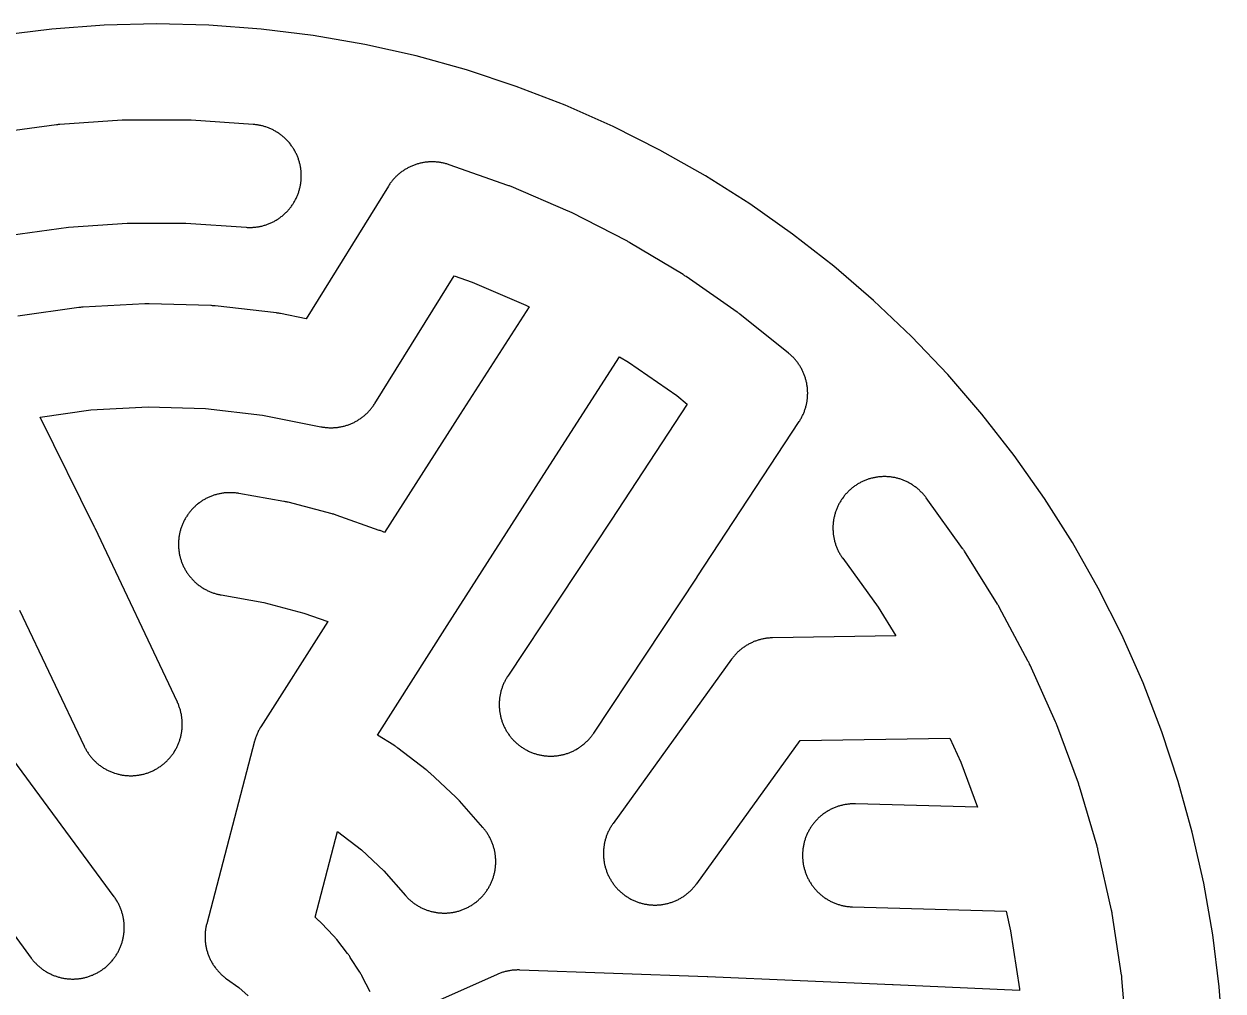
# Model space of a CAD drawing. Header units: millimetres. Extents: x -145 to 145, y -145 to 145.
# Drawn here: x -18 to 144.8, y 13.6 to 145 of the extents above; entities that cross this region are included whole.
import ezdxf

# ---------------------------------------------------------------- set-up
doc = ezdxf.new("R2010")
doc.units = ezdxf.units.MM
doc.layers.add('BOUNDARY', color=3, linetype='CONTINUOUS')
doc.layers.add('CORRIDORS', color=1, linetype='CONTINUOUS')

msp = doc.modelspace()

# ---------------------------------------------------------------- linework, layer by layer
at = {"layer": 'BOUNDARY'}
msp.add_lwpolyline([(144.825, 7.115), (144.302, 14.212), (143.431, 21.276), (142.214, 28.288), (140.655, 35.232), (138.756, 42.091), (136.524, 48.849), (133.963, 55.489), (131.078, 61.995), (127.879, 68.353), (124.371, 74.545), (120.563, 80.558), (116.465, 86.376), (112.087, 91.987), (107.438, 97.376), (102.53, 102.53), (97.376, 107.438), (91.987, 112.087), (86.376, 116.465), (80.558, 120.563), (74.545, 124.371), (68.353, 127.879), (61.995, 131.078), (55.489, 133.963), (48.849, 136.524), (42.091, 138.756), (35.232, 140.655), (28.288, 142.214), (21.276, 143.431), (14.212, 144.302), (7.115, 144.825), (0, 145), (-7.115, 144.825), (-14.212, 144.302), (-21.276, 143.431)], dxfattribs=at)
at = {"layer": 'CORRIDORS'}
for points in [[(-19.831, 116.32), (-11.943, 117.392), (-3.988, 117.93), (3.988, 117.93), (12.178, 117.376), (12.296, 117.369), (12.414, 117.364), (12.532, 117.361), (12.651, 117.36), (12.769, 117.361), (12.887, 117.364), (13.005, 117.369), (13.123, 117.376), (13.241, 117.385), (13.359, 117.396), (13.477, 117.409), (13.594, 117.424), (13.711, 117.441), (13.828, 117.46), (13.945, 117.481), (14.061, 117.504), (14.176, 117.528), (14.292, 117.555), (14.406, 117.584), (14.521, 117.615), (14.634, 117.647), (14.748, 117.682), (14.86, 117.718), (14.972, 117.756), (15.083, 117.797), (15.194, 117.839), (15.304, 117.883), (15.413, 117.928), (15.521, 117.976), (15.629, 118.025), (15.735, 118.077), (15.841, 118.13), (15.946, 118.185), (16.05, 118.241), (16.153, 118.299), (16.255, 118.36), (16.356, 118.421), (16.456, 118.485), (16.554, 118.55), (16.652, 118.617), (16.748, 118.685), (16.844, 118.755), (16.938, 118.827), (17.031, 118.9), (17.122, 118.975), (17.213, 119.052), (17.302, 119.129), (17.39, 119.209), (17.476, 119.29), (17.561, 119.372), (17.645, 119.456), (17.727, 119.541), (17.808, 119.627), (17.887, 119.715), (17.965, 119.804), (18.041, 119.895), (18.116, 119.987), (18.189, 120.08), (18.26, 120.174), (18.33, 120.269), (18.399, 120.366), (18.465, 120.464), (18.53, 120.562), (18.594, 120.662), (18.655, 120.763), (18.715, 120.865), (18.773, 120.968), (18.83, 121.072), (18.885, 121.177), (18.937, 121.283), (18.989, 121.39), (19.038, 121.497), (19.085, 121.606), (19.131, 121.715), (19.175, 121.825), (19.217, 121.935), (19.257, 122.047), (19.295, 122.159), (19.331, 122.271), (19.365, 122.385), (19.398, 122.498), (19.428, 122.613), (19.457, 122.728), (19.484, 122.843), (19.508, 122.959), (19.531, 123.075), (19.552, 123.191), (19.57, 123.308), (19.587, 123.425), (19.602, 123.543), (19.615, 123.66), (19.626, 123.778), (19.635, 123.896), (19.641, 124.014), (19.646, 124.132), (19.649, 124.251), (19.65, 124.369), (19.649, 124.487), (19.646, 124.605), (19.641, 124.724), (19.633, 124.842), (19.624, 124.96), (19.613, 125.078), (19.6, 125.195), (19.585, 125.313), (19.568, 125.43), (19.549, 125.546), (19.528, 125.663), (19.505, 125.779), (19.48, 125.895), (19.453, 126.01), (19.424, 126.124), (19.393, 126.239), (19.36, 126.352), (19.326, 126.466), (19.289, 126.578), (19.251, 126.69), (19.211, 126.801), (19.168, 126.912), (19.124, 127.022), (19.078, 127.131), (19.031, 127.239), (18.981, 127.346), (18.93, 127.453), (18.876, 127.559), (18.822, 127.663), (18.765, 127.767), (18.706, 127.87), (18.646, 127.972), (18.584, 128.073), (18.521, 128.173), (18.455, 128.271), (18.388, 128.369), (18.32, 128.465), (18.25, 128.56), (18.178, 128.655), (18.03, 128.839), (17.953, 128.929), (17.875, 129.018), (17.796, 129.106), (17.715, 129.192), (17.632, 129.277), (17.548, 129.361), (17.463, 129.443), (17.377, 129.523), (17.289, 129.602), (17.199, 129.68), (17.109, 129.756), (17.017, 129.831), (16.924, 129.904), (16.83, 129.975), (16.734, 130.045), (16.637, 130.113), (16.54, 130.18), (16.441, 130.245), (16.341, 130.308), (16.24, 130.37), (16.137, 130.429), (16.034, 130.487), (15.93, 130.544), (15.825, 130.598), (15.719, 130.651), (15.613, 130.702), (15.505, 130.751), (15.397, 130.799), (15.287, 130.844), (15.177, 130.888), (15.067, 130.93), (14.843, 131.008), (14.731, 131.044), (14.617, 131.078), (14.504, 131.11), (14.389, 131.141), (14.274, 131.169), (14.159, 131.195), (14.043, 131.22), (13.927, 131.243), (13.811, 131.263), (13.694, 131.282), (13.577, 131.298), (13.459, 131.313), (13.342, 131.326), (13.224, 131.336), (13.122, 131.344), (4.695, 131.914), (4.577, 131.921), (4.459, 131.926), (4.341, 131.929), (4.223, 131.93), (-4.223, 131.93), (-4.341, 131.929), (-4.46, 131.926), (-4.578, 131.921), (-4.695, 131.914), (-13.122, 131.344), (-13.24, 131.335), (-13.358, 131.324), (-13.476, 131.311), (-13.593, 131.296), (-21.958, 130.159)], [(29.007, 13.502), (27.923, 15.621), (27.868, 15.726), (27.812, 15.83), (27.753, 15.933), (27.693, 16.035), (27.632, 16.136), (27.59, 16.202), (26.309, 18.207), (26.244, 18.306), (26.178, 18.404), (26.11, 18.501), (26.041, 18.597), (25.97, 18.691), (25.926, 18.748), (24.461, 20.623), (24.387, 20.715), (24.312, 20.807), (24.235, 20.897), (24.157, 20.986), (24.077, 21.073), (24.025, 21.129), (22.388, 22.856), (22.306, 22.941), (22.223, 23.025), (22.138, 23.107), (22.051, 23.188), (21.964, 23.267), (21.908, 23.316), (21.516, 23.658), (24.562, 35.282), (27.808, 32.79), (30.841, 29.957), (33.81, 26.59), (33.889, 26.502), (33.969, 26.415), (34.051, 26.33), (34.135, 26.246), (34.219, 26.163), (34.306, 26.082), (34.393, 26.003), (34.482, 25.925), (34.572, 25.848), (34.664, 25.773), (34.756, 25.699), (34.85, 25.627), (34.945, 25.557), (35.042, 25.488), (35.139, 25.421), (35.238, 25.356), (35.337, 25.292), (35.438, 25.23), (35.54, 25.17), (35.643, 25.111), (35.746, 25.054), (35.851, 24.999), (35.957, 24.946), (36.063, 24.894), (36.17, 24.844), (36.279, 24.796), (36.388, 24.75), (36.497, 24.706), (36.608, 24.664), (36.719, 24.623), (36.831, 24.584), (36.943, 24.548), (37.056, 24.513), (37.17, 24.48), (37.284, 24.449), (37.399, 24.42), (37.514, 24.393), (37.63, 24.368), (37.746, 24.344), (37.862, 24.323), (37.979, 24.304), (38.096, 24.287), (38.213, 24.271), (38.331, 24.258), (38.449, 24.247), (38.567, 24.237), (38.685, 24.23), (38.803, 24.225), (38.921, 24.221), (39.039, 24.22), (39.158, 24.221), (39.276, 24.223), (39.394, 24.228), (39.512, 24.235), (39.63, 24.243), (39.748, 24.254), (39.866, 24.267), (39.983, 24.281), (40.1, 24.298), (40.217, 24.316), (40.334, 24.337), (40.45, 24.359), (40.566, 24.384), (40.681, 24.41), (40.796, 24.439), (40.91, 24.469), (41.024, 24.501), (41.137, 24.535), (41.25, 24.571), (41.362, 24.609), (41.474, 24.649), (41.584, 24.691), (41.694, 24.735), (41.804, 24.78), (41.912, 24.827), (42.02, 24.876), (42.126, 24.927), (42.232, 24.98), (42.337, 25.035), (42.442, 25.091), (42.545, 25.149), (42.647, 25.209), (42.748, 25.27), (42.848, 25.333), (42.947, 25.398), (43.045, 25.465), (43.141, 25.533), (43.237, 25.603), (43.331, 25.674), (43.424, 25.747), (43.516, 25.822), (43.607, 25.898), (43.696, 25.975), (43.784, 26.055), (43.871, 26.135), (43.956, 26.217), (44.04, 26.301), (44.122, 26.385), (44.203, 26.472), (44.283, 26.559), (44.361, 26.648), (44.437, 26.739), (44.512, 26.83), (44.586, 26.923), (44.658, 27.017), (44.728, 27.112), (44.797, 27.208), (44.864, 27.306), (44.929, 27.405), (44.992, 27.504), (45.054, 27.605), (45.115, 27.707), (45.173, 27.81), (45.23, 27.914), (45.285, 28.018), (45.338, 28.124), (45.39, 28.231), (45.439, 28.338), (45.487, 28.446), (45.533, 28.555), (45.577, 28.665), (45.619, 28.776), (45.66, 28.887), (45.698, 28.999), (45.735, 29.111), (45.77, 29.224), (45.802, 29.338), (45.833, 29.452), (45.862, 29.567), (45.889, 29.682), (45.914, 29.798), (45.937, 29.914), (45.958, 30.03), (45.977, 30.147), (45.994, 30.264), (46.01, 30.382), (46.023, 30.499), (46.034, 30.617), (46.043, 30.735), (46.05, 30.853), (46.056, 30.971), (46.059, 31.09), (46.06, 31.208), (46.059, 31.326), (46.056, 31.444), (46.052, 31.563), (46.045, 31.681), (46.036, 31.799), (46.025, 31.917), (46.012, 32.034), (45.998, 32.152), (45.981, 32.269), (45.962, 32.386), (45.942, 32.502), (45.919, 32.618), (45.894, 32.734), (45.868, 32.849), (45.839, 32.964), (45.809, 33.078), (45.776, 33.192), (45.742, 33.305), (45.706, 33.418), (45.668, 33.53), (45.628, 33.641), (45.586, 33.752), (45.542, 33.862), (45.497, 33.971), (45.449, 34.08), (45.4, 34.187), (45.349, 34.294), (45.296, 34.4), (45.241, 34.505), (45.185, 34.609), (45.127, 34.712), (45.067, 34.814), (45.005, 34.915), (44.942, 35.015), (44.877, 35.114), (44.81, 35.212), (44.742, 35.308), (44.672, 35.404), (44.601, 35.498), (44.528, 35.591), (44.453, 35.683), (44.377, 35.773), (44.31, 35.85), (41.115, 39.473), (41.036, 39.561), (40.956, 39.648), (40.874, 39.733), (40.79, 39.817), (40.706, 39.9), (40.643, 39.959), (37.113, 43.256), (37.026, 43.336), (36.937, 43.414), (36.848, 43.491), (36.756, 43.567), (36.664, 43.641), (36.597, 43.693), (32.765, 46.634), (32.67, 46.705), (32.575, 46.775), (32.478, 46.843), (32.38, 46.909), (32.281, 46.974), (32.21, 47.019), (30.015, 48.389), (39.449, 63.27), (39.465, 63.295), (53.005, 84.435), (62.878, 99.795), (64.097, 99.064), (70.635, 94.513), (72.075, 93.359), (61.724, 77.586), (47.694, 56.406), (47.63, 56.307), (47.567, 56.206), (47.506, 56.105), (47.446, 56.003), (47.389, 55.899), (47.333, 55.795), (47.279, 55.69), (47.226, 55.584), (47.176, 55.477), (47.127, 55.369), (47.08, 55.26), (47.035, 55.151), (46.992, 55.041), (46.951, 54.93), (46.911, 54.818), (46.874, 54.706), (46.838, 54.593), (46.804, 54.48), (46.772, 54.366), (46.742, 54.251), (46.714, 54.136), (46.688, 54.021), (46.664, 53.905), (46.642, 53.789), (46.622, 53.672), (46.604, 53.555), (46.588, 53.438), (46.574, 53.321), (46.561, 53.203), (46.551, 53.085), (46.543, 52.967), (46.537, 52.849), (46.533, 52.731), (46.53, 52.612), (46.53, 52.494), (46.532, 52.376), (46.536, 52.258), (46.541, 52.139), (46.549, 52.021), (46.559, 51.903), (46.571, 51.786), (46.585, 51.668), (46.6, 51.551), (46.618, 51.434), (46.638, 51.317), (46.659, 51.201), (46.683, 51.085), (46.708, 50.969), (46.736, 50.854), (46.765, 50.74), (46.797, 50.626), (46.83, 50.512), (46.865, 50.399), (46.903, 50.287), (46.942, 50.175), (46.982, 50.064), (47.025, 49.954), (47.07, 49.844), (47.116, 49.735), (47.165, 49.627), (47.215, 49.52), (47.267, 49.414), (47.321, 49.309), (47.376, 49.204), (47.433, 49.1), (47.492, 48.998), (47.553, 48.896), (47.615, 48.796), (47.68, 48.696), (47.745, 48.598), (47.813, 48.501), (47.882, 48.405), (47.953, 48.31), (48.025, 48.216), (48.099, 48.124), (48.174, 48.033), (48.251, 47.943), (48.33, 47.854), (48.41, 47.767), (48.491, 47.681), (48.574, 47.597), (48.658, 47.514), (48.744, 47.432), (48.831, 47.352), (48.919, 47.273), (49.009, 47.196), (49.1, 47.12), (49.192, 47.046), (49.285, 46.974), (49.38, 46.903), (49.476, 46.833), (49.573, 46.766), (49.671, 46.7), (49.771, 46.635), (49.871, 46.573), (49.972, 46.512), (50.075, 46.452), (50.178, 46.395), (50.282, 46.339), (50.388, 46.285), (50.494, 46.233), (50.601, 46.182), (50.709, 46.134), (50.817, 46.087), (50.927, 46.042), (51.037, 45.999), (51.148, 45.958), (51.26, 45.918), (51.372, 45.881), (51.485, 45.845), (51.598, 45.812), (51.712, 45.78), (51.827, 45.75), (51.942, 45.723), (52.057, 45.697), (52.173, 45.673), (52.289, 45.651), (52.406, 45.631), (52.523, 45.613), (52.64, 45.597), (52.758, 45.583), (52.875, 45.571), (52.993, 45.561), (53.111, 45.553), (53.229, 45.546), (53.348, 45.542), (53.466, 45.54), (53.584, 45.54), (53.703, 45.542), (53.821, 45.546), (53.939, 45.552), (54.057, 45.56), (54.175, 45.57), (54.293, 45.582), (54.41, 45.596), (54.527, 45.611), (54.644, 45.629), (54.761, 45.649), (54.877, 45.671), (54.993, 45.695), (55.109, 45.72), (55.224, 45.748), (55.338, 45.778), (55.452, 45.809), (55.566, 45.843), (55.679, 45.878), (55.791, 45.915), (55.903, 45.954), (56.014, 45.995), (56.124, 46.038), (56.233, 46.083), (56.342, 46.13), (56.45, 46.178), (56.557, 46.228), (56.664, 46.281), (56.769, 46.334), (56.873, 46.39), (56.977, 46.447), (57.181, 46.567), (57.281, 46.63), (57.381, 46.694), (57.479, 46.76), (57.576, 46.828), (57.672, 46.897), (57.767, 46.968), (57.86, 47.04), (57.953, 47.114), (58.044, 47.19), (58.133, 47.267), (58.222, 47.345), (58.309, 47.425), (58.395, 47.507), (58.479, 47.59), (58.562, 47.674), (58.644, 47.76), (58.724, 47.847), (58.802, 47.935), (58.879, 48.025), (58.955, 48.116), (59.029, 48.209), (59.101, 48.302), (59.172, 48.397), (59.241, 48.493), (59.309, 48.59), (59.366, 48.674), (73.396, 69.854), (73.412, 69.879), (87.272, 90.999), (87.336, 91.099), (87.399, 91.199), (87.459, 91.301), (87.518, 91.404), (87.576, 91.507), (87.631, 91.612), (87.685, 91.717), (87.737, 91.823), (87.787, 91.931), (87.835, 92.039), (87.881, 92.147), (87.926, 92.257), (87.969, 92.367), (88.01, 92.478), (88.049, 92.59), (88.086, 92.703), (88.121, 92.816), (88.154, 92.929), (88.185, 93.043), (88.215, 93.158), (88.242, 93.273), (88.268, 93.388), (88.291, 93.504), (88.313, 93.621), (88.333, 93.737), (88.35, 93.854), (88.366, 93.972), (88.38, 94.089), (88.391, 94.207), (88.401, 94.325), (88.409, 94.443), (88.414, 94.561), (88.418, 94.679), (88.42, 94.798), (88.42, 94.916), (88.417, 95.034), (88.413, 95.153), (88.407, 95.271), (88.398, 95.389), (88.388, 95.507), (88.376, 95.624), (88.362, 95.742), (88.345, 95.859), (88.327, 95.976), (88.307, 96.092), (88.285, 96.209), (88.261, 96.324), (88.235, 96.44), (88.207, 96.555), (88.177, 96.669), (88.145, 96.783), (88.111, 96.897), (88.075, 97.009), (88.038, 97.122), (87.998, 97.233), (87.957, 97.344), (87.914, 97.454), (87.868, 97.564), (87.821, 97.672), (87.773, 97.78), (87.722, 97.887), (87.67, 97.993), (87.616, 98.098), (87.56, 98.202), (87.502, 98.306), (87.442, 98.408), (87.381, 98.509), (87.318, 98.61), (87.254, 98.709), (87.188, 98.807), (87.12, 98.904), (87.05, 98.999), (86.979, 99.094), (86.906, 99.187), (86.832, 99.279), (86.756, 99.37), (86.679, 99.46), (86.6, 99.548), (86.52, 99.635), (86.438, 99.72), (86.355, 99.805), (86.27, 99.887), (86.184, 99.969), (86.097, 100.048), (86.008, 100.127), (85.918, 100.203), (85.798, 100.302), (79.209, 105.583), (79.116, 105.656), (79.022, 105.728), (78.926, 105.798), (78.83, 105.866), (71.899, 110.69), (71.801, 110.757), (71.702, 110.822), (71.602, 110.886), (71.502, 110.947), (64.277, 115.283), (64.249, 115.3), (64.147, 115.36), (64.044, 115.418), (63.94, 115.474), (63.85, 115.521), (56.334, 119.369), (56.228, 119.422), (56.122, 119.473), (56.014, 119.523), (55.906, 119.57), (48.148, 122.902), (48.039, 122.948), (47.929, 122.992), (47.819, 123.034), (47.707, 123.074), (39.741, 125.874), (39.629, 125.912), (39.517, 125.949), (39.404, 125.983), (39.29, 126.016), (39.175, 126.046), (39.061, 126.075), (38.945, 126.102), (38.83, 126.127), (38.714, 126.149), (38.597, 126.17), (38.48, 126.189), (38.363, 126.206), (38.246, 126.221), (38.128, 126.234), (38.011, 126.245), (37.893, 126.254), (37.774, 126.261), (37.656, 126.266), (37.538, 126.269), (37.42, 126.27), (37.301, 126.269), (37.183, 126.266), (37.065, 126.261), (36.947, 126.254), (36.829, 126.245), (36.711, 126.234), (36.593, 126.221), (36.476, 126.206), (36.359, 126.189), (36.242, 126.17), (36.126, 126.149), (36.009, 126.126), (35.894, 126.102), (35.779, 126.075), (35.664, 126.046), (35.549, 126.015), (35.436, 125.983), (35.323, 125.948), (35.21, 125.912), (35.098, 125.874), (34.987, 125.833), (34.876, 125.791), (34.766, 125.747), (34.657, 125.702), (34.549, 125.654), (34.441, 125.605), (34.335, 125.553), (34.229, 125.5), (34.124, 125.446), (34.02, 125.389), (33.917, 125.331), (33.815, 125.271), (33.714, 125.209), (33.615, 125.145), (33.516, 125.08), (33.418, 125.013), (33.322, 124.945), (33.226, 124.875), (33.132, 124.803), (33.039, 124.73), (32.948, 124.655), (32.857, 124.579), (32.768, 124.501), (32.68, 124.421), (32.594, 124.34), (32.509, 124.258), (32.425, 124.174), (32.343, 124.089), (32.262, 124.003), (32.183, 123.915), (32.105, 123.826), (32.029, 123.735), (31.954, 123.644), (31.881, 123.551), (31.81, 123.456), (31.74, 123.361), (31.671, 123.264), (31.605, 123.167), (31.54, 123.068), (31.473, 122.962), (20.302, 104.965), (16.848, 105.656), (16.732, 105.678), (16.615, 105.699), (16.498, 105.717), (16.381, 105.733), (16.269, 105.747), (7.946, 106.696), (7.828, 106.708), (7.71, 106.719), (7.592, 106.727), (7.474, 106.734), (7.361, 106.738), (-1.012, 106.987), (-1.13, 106.989), (-1.249, 106.99), (-1.367, 106.988), (-1.485, 106.985), (-1.597, 106.98), (-9.96, 106.529), (-10.078, 106.521), (-10.196, 106.512), (-10.314, 106.501), (-10.431, 106.487), (-10.543, 106.473), (-18.839, 105.324)], [(-18.597, 65.39), (-9.837, 46.885), (-9.785, 46.778), (-9.732, 46.673), (-9.677, 46.568), (-9.62, 46.464), (-9.562, 46.362), (-9.501, 46.26), (-9.439, 46.159), (-9.375, 46.059), (-9.31, 45.961), (-9.243, 45.863), (-9.174, 45.767), (-9.104, 45.672), (-9.032, 45.578), (-8.958, 45.485), (-8.883, 45.394), (-8.807, 45.304), (-8.729, 45.215), (-8.649, 45.127), (-8.568, 45.041), (-8.485, 44.956), (-8.402, 44.873), (-8.316, 44.791), (-8.23, 44.71), (-8.141, 44.631), (-8.052, 44.554), (-7.961, 44.478), (-7.869, 44.403), (-7.776, 44.33), (-7.682, 44.259), (-7.586, 44.189), (-7.489, 44.121), (-7.392, 44.055), (-7.293, 43.99), (-7.192, 43.927), (-7.091, 43.866), (-6.989, 43.806), (-6.886, 43.748), (-6.782, 43.692), (-6.677, 43.637), (-6.571, 43.585), (-6.464, 43.534), (-6.356, 43.485), (-6.248, 43.438), (-6.139, 43.392), (-6.028, 43.349), (-5.918, 43.307), (-5.806, 43.267), (-5.694, 43.229), (-5.468, 43.159), (-5.354, 43.127), (-5.24, 43.097), (-5.125, 43.069), (-5.01, 43.043), (-4.894, 43.018), (-4.778, 42.996), (-4.661, 42.975), (-4.544, 42.957), (-4.427, 42.94), (-4.31, 42.926), (-4.192, 42.913), (-4.074, 42.903), (-3.956, 42.894), (-3.838, 42.888), (-3.72, 42.883), (-3.601, 42.881), (-3.483, 42.88), (-3.365, 42.882), (-3.247, 42.885), (-3.128, 42.89), (-3.01, 42.898), (-2.892, 42.907), (-2.775, 42.919), (-2.657, 42.932), (-2.54, 42.948), (-2.423, 42.965), (-2.306, 42.984), (-2.19, 43.006), (-2.074, 43.029), (-1.958, 43.054), (-1.843, 43.081), (-1.728, 43.111), (-1.614, 43.142), (-1.5, 43.175), (-1.387, 43.21), (-1.275, 43.246), (-1.163, 43.285), (-1.052, 43.326), (-0.942, 43.368), (-0.832, 43.413), (-0.723, 43.459), (-0.615, 43.507), (-0.507, 43.557), (-0.401, 43.608), (-0.295, 43.662), (-0.191, 43.717), (-0.087, 43.774), (0.016, 43.833), (0.117, 43.893), (0.218, 43.955), (0.318, 44.019), (0.416, 44.085), (0.514, 44.152), (0.61, 44.221), (0.705, 44.291), (0.799, 44.363), (0.891, 44.437), (0.983, 44.512), (1.073, 44.589), (1.162, 44.667), (1.249, 44.747), (1.335, 44.828), (1.42, 44.91), (1.503, 44.994), (1.585, 45.08), (1.665, 45.167), (1.744, 45.255), (1.822, 45.344), (1.898, 45.435), (1.972, 45.527), (2.045, 45.62), (2.116, 45.715), (2.186, 45.811), (2.254, 45.907), (2.32, 46.005), (2.385, 46.104), (2.509, 46.306), (2.568, 46.408), (2.626, 46.511), (2.682, 46.616), (2.736, 46.721), (2.789, 46.827), (2.84, 46.934), (2.889, 47.041), (2.936, 47.15), (2.981, 47.259), (3.024, 47.369), (3.066, 47.48), (3.105, 47.592), (3.143, 47.704), (3.179, 47.817), (3.213, 47.93), (3.245, 48.044), (3.275, 48.158), (3.303, 48.273), (3.329, 48.389), (3.353, 48.504), (3.376, 48.621), (3.396, 48.737), (3.414, 48.854), (3.431, 48.971), (3.445, 49.089), (3.458, 49.206), (3.468, 49.324), (3.476, 49.442), (3.483, 49.56), (3.487, 49.679), (3.49, 49.797), (3.49, 49.915), (3.488, 50.034), (3.485, 50.152), (3.479, 50.27), (3.472, 50.388), (3.462, 50.506), (3.45, 50.624), (3.437, 50.741), (3.421, 50.859), (3.404, 50.976), (3.384, 51.092), (3.363, 51.209), (3.339, 51.325), (3.314, 51.44), (3.287, 51.555), (3.257, 51.67), (3.226, 51.784), (3.193, 51.898), (3.158, 52.011), (3.121, 52.123), (3.082, 52.235), (3.041, 52.346), (2.999, 52.456), (2.954, 52.566), (2.908, 52.675), (2.86, 52.783), (2.817, 52.875), (-8.36, 76.486), (-8.387, 76.543), (-8.431, 76.634), (-15.811, 91.609), (-8.913, 92.565), (-1.135, 92.984), (6.652, 92.753), (14.395, 91.87), (22.318, 90.286), (22.434, 90.264), (22.551, 90.243), (22.668, 90.225), (22.785, 90.209), (22.902, 90.194), (23.02, 90.182), (23.138, 90.172), (23.256, 90.163), (23.374, 90.157), (23.492, 90.153), (23.61, 90.15), (23.729, 90.15), (23.847, 90.152), (23.965, 90.155), (24.084, 90.161), (24.202, 90.169), (24.32, 90.178), (24.437, 90.19), (24.555, 90.204), (24.672, 90.219), (24.789, 90.237), (24.906, 90.256), (25.022, 90.278), (25.138, 90.301), (25.254, 90.327), (25.369, 90.354), (25.483, 90.384), (25.597, 90.415), (25.711, 90.448), (25.824, 90.483), (25.936, 90.52), (26.048, 90.559), (26.159, 90.6), (26.27, 90.643), (26.379, 90.687), (26.488, 90.734), (26.596, 90.782), (26.703, 90.832), (26.81, 90.884), (26.915, 90.937), (27.02, 90.993), (27.123, 91.05), (27.226, 91.109), (27.328, 91.169), (27.428, 91.232), (27.528, 91.296), (27.626, 91.361), (27.723, 91.429), (27.819, 91.498), (27.914, 91.568), (28.008, 91.641), (28.101, 91.714), (28.192, 91.79), (28.282, 91.866), (28.37, 91.945), (28.458, 92.025), (28.544, 92.106), (28.628, 92.189), (28.711, 92.273), (28.793, 92.359), (28.873, 92.445), (28.952, 92.534), (29.029, 92.623), (29.105, 92.714), (29.179, 92.806), (29.252, 92.9), (29.323, 92.994), (29.392, 93.09), (29.46, 93.187), (29.526, 93.285), (29.591, 93.385), (29.637, 93.458), (40.402, 110.802), (42.842, 109.944), (50.162, 106.8), (50.596, 106.578), (41.222, 91.995), (41.215, 91.985), (30.932, 75.93), (30.786, 75.996), (30.678, 76.044), (30.569, 76.09), (30.459, 76.134), (30.348, 76.176), (30.249, 76.212), (24.404, 78.278), (24.292, 78.316), (24.179, 78.353), (24.066, 78.388), (23.953, 78.42), (23.85, 78.448), (17.854, 80.024), (17.74, 80.053), (17.625, 80.08), (17.509, 80.106), (17.393, 80.129), (17.29, 80.148), (11.185, 81.224), (11.068, 81.243), (10.951, 81.261), (10.834, 81.276), (10.716, 81.29), (10.599, 81.302), (10.481, 81.311), (10.363, 81.319), (10.245, 81.325), (10.126, 81.328), (10.008, 81.33), (9.89, 81.33), (9.771, 81.327), (9.653, 81.323), (9.535, 81.316), (9.417, 81.308), (9.299, 81.298), (9.181, 81.285), (9.064, 81.271), (8.947, 81.255), (8.83, 81.237), (8.713, 81.216), (8.597, 81.194), (8.481, 81.17), (8.366, 81.144), (8.251, 81.116), (8.136, 81.086), (8.023, 81.054), (7.909, 81.02), (7.796, 80.984), (7.684, 80.946), (7.573, 80.907), (7.462, 80.865), (7.352, 80.822), (7.242, 80.777), (7.134, 80.73), (7.026, 80.681), (6.919, 80.63), (6.813, 80.578), (6.708, 80.523), (6.604, 80.467), (6.501, 80.41), (6.398, 80.35), (6.297, 80.289), (6.197, 80.226), (6.098, 80.161), (6, 80.095), (5.903, 80.027), (5.807, 79.958), (5.619, 79.814), (5.527, 79.739), (5.436, 79.664), (5.347, 79.586), (5.259, 79.507), (5.172, 79.427), (5.086, 79.345), (5.002, 79.262), (4.92, 79.177), (4.838, 79.091), (4.759, 79.004), (4.681, 78.915), (4.604, 78.825), (4.529, 78.733), (4.455, 78.641), (4.383, 78.547), (4.312, 78.452), (4.243, 78.356), (4.176, 78.258), (4.111, 78.16), (4.047, 78.06), (3.985, 77.96), (3.924, 77.858), (3.865, 77.755), (3.808, 77.652), (3.753, 77.547), (3.7, 77.441), (3.648, 77.335), (3.598, 77.228), (3.55, 77.12), (3.504, 77.011), (3.459, 76.901), (3.417, 76.791), (3.376, 76.68), (3.337, 76.568), (3.3, 76.455), (3.265, 76.342), (3.232, 76.229), (3.201, 76.115), (3.172, 76), (3.145, 75.885), (3.12, 75.769), (3.096, 75.653), (3.075, 75.537), (3.055, 75.42), (3.038, 75.303), (3.023, 75.186), (3.009, 75.068), (2.998, 74.95), (2.988, 74.832), (2.981, 74.714), (2.975, 74.596), (2.972, 74.478), (2.97, 74.36), (2.971, 74.241), (2.973, 74.123), (2.978, 74.005), (2.984, 73.887), (2.993, 73.769), (3.003, 73.651), (3.016, 73.533), (3.03, 73.416), (3.046, 73.298), (3.065, 73.182), (3.085, 73.065), (3.108, 72.949), (3.132, 72.833), (3.158, 72.718), (3.186, 72.603), (3.217, 72.488), (3.249, 72.375), (3.283, 72.261), (3.319, 72.148), (3.356, 72.036), (3.396, 71.925), (3.438, 71.814), (3.481, 71.704), (3.527, 71.595), (3.574, 71.486), (3.623, 71.379), (3.673, 71.272), (3.726, 71.166), (3.78, 71.061), (3.837, 70.956), (3.894, 70.853), (3.954, 70.751), (4.015, 70.65), (4.078, 70.55), (4.143, 70.451), (4.21, 70.353), (4.278, 70.256), (4.347, 70.16), (4.419, 70.066), (4.491, 69.973), (4.566, 69.881), (4.642, 69.79), (4.719, 69.701), (4.798, 69.613), (4.879, 69.526), (4.961, 69.44), (5.044, 69.356), (5.129, 69.274), (5.215, 69.193), (5.303, 69.113), (5.391, 69.035), (5.482, 68.958), (5.573, 68.883), (5.666, 68.81), (5.76, 68.738), (5.855, 68.667), (5.951, 68.599), (6.048, 68.532), (6.147, 68.466), (6.247, 68.402), (6.347, 68.34), (6.449, 68.28), (6.552, 68.221), (6.656, 68.164), (6.76, 68.109), (6.866, 68.056), (6.972, 68.004), (7.08, 67.955), (7.188, 67.907), (7.297, 67.86), (7.407, 67.816), (7.517, 67.774), (7.628, 67.733), (7.74, 67.695), (7.853, 67.658), (7.966, 67.623), (8.079, 67.59), (8.194, 67.559), (8.308, 67.53), (8.423, 67.503), (8.539, 67.478), (8.655, 67.455), (8.755, 67.436), (14.58, 66.409), (20.007, 64.983), (23.236, 63.842), (14.168, 49.538), (14.156, 49.518), (14.129, 49.475), (14.105, 49.437), (14.071, 49.379), (14.035, 49.319), (14.033, 49.316), (13.974, 49.214), (13.917, 49.11), (13.862, 49.005), (13.809, 48.9), (13.778, 48.837), (13.767, 48.814), (13.762, 48.803), (13.746, 48.771), (13.7, 48.669), (13.659, 48.578), (13.653, 48.564), (13.649, 48.555), (13.603, 48.446), (13.559, 48.336), (13.517, 48.225), (13.505, 48.191), (13.485, 48.138), (13.447, 48.026), (13.416, 47.93), (13.41, 47.913), (13.402, 47.89), (13.389, 47.847), (13.381, 47.822), (13.348, 47.709), (13.331, 47.646), (13.309, 47.565), (6.809, 22.765), (6.78, 22.65), (6.753, 22.535), (6.727, 22.419), (6.704, 22.303), (6.683, 22.187), (6.664, 22.07), (6.647, 21.953), (6.631, 21.836), (6.618, 21.718), (6.607, 21.6), (6.597, 21.482), (6.59, 21.364), (6.585, 21.246), (6.581, 21.128), (6.58, 21.009), (6.581, 20.891), (6.583, 20.773), (6.588, 20.655), (6.595, 20.537), (6.603, 20.419), (6.614, 20.301), (6.627, 20.183), (6.641, 20.066), (6.658, 19.948), (6.677, 19.832), (6.697, 19.715), (6.72, 19.599), (6.744, 19.483), (6.771, 19.368), (6.799, 19.253), (6.829, 19.139), (6.862, 19.025), (6.896, 18.912), (6.932, 18.799), (6.97, 18.687), (7.01, 18.575), (7.051, 18.465), (7.095, 18.355), (7.14, 18.245), (7.188, 18.137), (7.237, 18.029), (7.288, 17.923), (7.341, 17.817), (7.395, 17.712), (7.451, 17.608), (7.509, 17.504), (7.569, 17.402), (7.631, 17.301), (7.694, 17.201), (7.759, 17.102), (7.825, 17.004), (7.963, 16.812), (8.035, 16.718), (8.108, 16.625), (8.182, 16.533), (8.258, 16.442), (8.336, 16.353), (8.415, 16.265), (8.496, 16.178), (8.578, 16.093), (8.661, 16.009), (8.746, 15.927), (8.833, 15.846), (8.92, 15.766), (9.009, 15.688), (9.099, 15.612), (9.191, 15.537), (9.284, 15.464), (9.378, 15.392), (9.502, 15.3), (11.171, 14.104), (12.455, 12.985)], [(131.815, 6.92), (131.103, 15.333), (131.092, 15.451), (131.079, 15.569), (131.064, 15.686), (131.047, 15.803), (129.768, 24.149), (129.749, 24.266), (129.728, 24.383), (129.706, 24.499), (129.681, 24.614), (127.846, 32.836), (127.839, 32.869), (127.812, 32.985), (127.804, 33.016), (127.789, 33.078), (127.783, 33.099), (127.752, 33.214), (127.724, 33.311), (125.334, 41.41), (125.299, 41.523), (125.263, 41.636), (125.225, 41.748), (125.185, 41.859), (122.254, 49.777), (122.212, 49.888), (122.168, 49.998), (122.122, 50.107), (122.075, 50.214), (118.616, 57.917), (118.615, 57.919), (118.566, 58.027), (118.547, 58.065), (118.507, 58.149), (118.454, 58.254), (118.434, 58.291), (118.407, 58.344), (118.38, 58.393), (114.433, 65.793), (114.377, 65.897), (114.319, 66), (114.258, 66.102), (114.197, 66.202), (109.73, 73.367), (109.667, 73.467), (109.602, 73.566), (109.535, 73.664), (109.466, 73.76), (104.526, 80.606), (104.456, 80.701), (104.385, 80.796), (104.312, 80.889), (104.237, 80.98), (104.16, 81.071), (104.083, 81.16), (104.003, 81.248), (103.922, 81.334), (103.84, 81.419), (103.756, 81.503), (103.671, 81.585), (103.585, 81.666), (103.497, 81.745), (103.408, 81.823), (103.318, 81.899), (103.226, 81.974), (103.133, 82.047), (103.039, 82.119), (102.943, 82.189), (102.847, 82.257), (102.749, 82.324), (102.65, 82.389), (102.55, 82.452), (102.449, 82.514), (102.347, 82.574), (102.244, 82.632), (102.14, 82.688), (102.035, 82.743), (101.93, 82.796), (101.823, 82.847), (101.715, 82.897), (101.607, 82.944), (101.498, 82.99), (101.388, 83.034), (101.277, 83.076), (101.166, 83.116), (101.054, 83.154), (100.941, 83.19), (100.828, 83.225), (100.714, 83.257), (100.6, 83.288), (100.485, 83.316), (100.37, 83.343), (100.254, 83.368), (100.138, 83.39), (100.022, 83.411), (99.905, 83.43), (99.788, 83.447), (99.67, 83.462), (99.553, 83.475), (99.435, 83.486), (99.317, 83.494), (99.199, 83.501), (99.081, 83.506), (98.962, 83.509), (98.844, 83.51), (98.726, 83.509), (98.607, 83.506), (98.489, 83.501), (98.371, 83.494), (98.253, 83.485), (98.135, 83.473), (98.018, 83.46), (97.9, 83.445), (97.783, 83.428), (97.667, 83.409), (97.55, 83.388), (97.434, 83.365), (97.318, 83.34), (97.203, 83.314), (97.088, 83.285), (96.974, 83.254), (96.86, 83.221), (96.747, 83.187), (96.635, 83.15), (96.523, 83.112), (96.412, 83.072), (96.301, 83.029), (96.191, 82.985), (96.082, 82.94), (95.974, 82.892), (95.866, 82.842), (95.76, 82.791), (95.654, 82.738), (95.549, 82.683), (95.445, 82.626), (95.342, 82.568), (95.241, 82.508), (95.14, 82.446), (95.04, 82.382), (94.941, 82.317), (94.844, 82.25), (94.747, 82.182), (94.652, 82.111), (94.558, 82.04), (94.465, 81.966), (94.373, 81.891), (94.283, 81.815), (94.194, 81.737), (94.106, 81.658), (94.02, 81.577), (93.935, 81.494), (93.852, 81.411), (93.769, 81.325), (93.689, 81.239), (93.61, 81.151), (93.532, 81.062), (93.456, 80.971), (93.381, 80.879), (93.308, 80.786), (93.236, 80.692), (93.098, 80.5), (93.032, 80.402), (92.967, 80.303), (92.904, 80.203), (92.842, 80.102), (92.782, 80), (92.724, 79.897), (92.668, 79.793), (92.613, 79.688), (92.56, 79.582), (92.509, 79.475), (92.46, 79.368), (92.413, 79.259), (92.367, 79.15), (92.323, 79.04), (92.281, 78.929), (92.241, 78.818), (92.203, 78.706), (92.167, 78.593), (92.133, 78.48), (92.101, 78.366), (92.07, 78.252), (92.042, 78.137), (92.015, 78.022), (91.991, 77.906), (91.968, 77.79), (91.947, 77.673), (91.929, 77.557), (91.912, 77.44), (91.897, 77.322), (91.885, 77.204), (91.874, 77.087), (91.865, 76.969), (91.858, 76.851), (91.854, 76.732), (91.851, 76.614), (91.85, 76.496), (91.851, 76.377), (91.854, 76.259), (91.86, 76.141), (91.867, 76.023), (91.876, 75.905), (91.887, 75.787), (91.901, 75.669), (91.916, 75.552), (91.933, 75.435), (91.952, 75.318), (91.973, 75.202), (91.996, 75.086), (92.021, 74.97), (92.048, 74.855), (92.077, 74.74), (92.108, 74.626), (92.141, 74.512), (92.176, 74.399), (92.212, 74.287), (92.251, 74.175), (92.291, 74.064), (92.334, 73.953), (92.378, 73.843), (92.424, 73.734), (92.472, 73.626), (92.521, 73.519), (92.573, 73.412), (92.626, 73.307), (92.681, 73.202), (92.738, 73.098), (92.796, 72.995), (92.857, 72.893), (92.919, 72.793), (92.982, 72.693), (93.048, 72.594), (93.115, 72.497), (93.174, 72.414), (97.974, 65.761), (100.402, 61.868), (83.662, 61.609), (83.544, 61.606), (83.425, 61.602), (83.307, 61.595), (83.189, 61.586), (83.071, 61.575), (82.954, 61.562), (82.836, 61.547), (82.719, 61.531), (82.602, 61.512), (82.486, 61.491), (82.37, 61.469), (82.254, 61.444), (82.139, 61.417), (82.024, 61.389), (81.91, 61.358), (81.796, 61.326), (81.683, 61.292), (81.57, 61.255), (81.458, 61.217), (81.347, 61.177), (81.236, 61.135), (81.126, 61.091), (81.017, 61.046), (80.908, 60.998), (80.801, 60.949), (80.694, 60.898), (80.588, 60.845), (80.483, 60.79), (80.379, 60.734), (80.276, 60.676), (80.174, 60.616), (80.073, 60.554), (79.973, 60.491), (79.875, 60.426), (79.777, 60.359), (79.68, 60.291), (79.585, 60.221), (79.49, 60.149), (79.397, 60.076), (79.306, 60.002), (79.215, 59.925), (79.126, 59.848), (79.038, 59.768), (78.952, 59.688), (78.866, 59.606), (78.783, 59.522), (78.7, 59.437), (78.62, 59.351), (78.54, 59.263), (78.462, 59.174), (78.386, 59.083), (78.311, 58.992), (78.238, 58.899), (78.166, 58.805), (78.093, 58.706), (62.003, 36.406), (61.935, 36.309), (61.868, 36.212), (61.803, 36.113), (61.74, 36.013), (61.678, 35.912), (61.618, 35.81), (61.56, 35.707), (61.503, 35.603), (61.448, 35.498), (61.395, 35.392), (61.344, 35.286), (61.295, 35.178), (61.247, 35.07), (61.201, 34.961), (61.157, 34.851), (61.115, 34.74), (61.075, 34.629), (61.037, 34.517), (61.001, 34.404), (60.966, 34.291), (60.934, 34.178), (60.903, 34.063), (60.874, 33.948), (60.848, 33.833), (60.823, 33.717), (60.8, 33.601), (60.779, 33.485), (60.76, 33.368), (60.744, 33.251), (60.729, 33.134), (60.716, 33.016), (60.705, 32.898), (60.696, 32.78), (60.689, 32.662), (60.684, 32.544), (60.681, 32.426), (60.68, 32.307), (60.681, 32.189), (60.684, 32.071), (60.689, 31.952), (60.696, 31.834), (60.705, 31.716), (60.716, 31.599), (60.729, 31.481), (60.744, 31.364), (60.761, 31.247), (60.78, 31.13), (60.801, 31.013), (60.824, 30.897), (60.849, 30.782), (60.876, 30.666), (60.904, 30.551), (60.935, 30.437), (60.968, 30.323), (61.002, 30.21), (61.039, 30.098), (61.077, 29.986), (61.117, 29.875), (61.159, 29.764), (61.203, 29.654), (61.249, 29.545), (61.297, 29.437), (61.346, 29.329), (61.398, 29.223), (61.451, 29.117), (61.506, 29.012), (61.562, 28.908), (61.621, 28.805), (61.681, 28.703), (61.743, 28.602), (61.806, 28.503), (61.871, 28.404), (61.938, 28.306), (62.007, 28.21), (62.077, 28.114), (62.148, 28.02), (62.222, 27.927), (62.297, 27.836), (62.373, 27.745), (62.451, 27.656), (62.53, 27.569), (62.611, 27.482), (62.693, 27.397), (62.777, 27.314), (62.862, 27.232), (62.949, 27.151), (63.037, 27.072), (63.126, 26.994), (63.216, 26.918), (63.308, 26.843), (63.401, 26.77), (63.496, 26.698), (63.591, 26.628), (63.688, 26.56), (63.785, 26.494), (63.884, 26.429), (63.984, 26.365), (64.085, 26.304), (64.187, 26.244), (64.29, 26.186), (64.394, 26.129), (64.499, 26.074), (64.605, 26.022), (64.712, 25.97), (64.819, 25.921), (64.928, 25.874), (65.037, 25.828), (65.147, 25.784), (65.257, 25.743), (65.369, 25.703), (65.481, 25.664), (65.593, 25.628), (65.707, 25.594), (65.821, 25.561), (65.935, 25.531), (66.05, 25.502), (66.165, 25.476), (66.281, 25.451), (66.397, 25.429), (66.513, 25.408), (66.63, 25.389), (66.747, 25.372), (66.865, 25.358), (66.982, 25.345), (67.1, 25.334), (67.218, 25.325), (67.336, 25.318), (67.454, 25.314), (67.573, 25.311), (67.691, 25.31), (67.809, 25.311), (67.928, 25.314), (68.046, 25.32), (68.164, 25.327), (68.282, 25.336), (68.4, 25.347), (68.517, 25.36), (68.635, 25.375), (68.752, 25.393), (68.869, 25.412), (68.985, 25.433), (69.101, 25.456), (69.217, 25.481), (69.332, 25.508), (69.447, 25.537), (69.561, 25.567), (69.675, 25.6), (69.788, 25.635), (69.9, 25.671), (70.012, 25.71), (70.123, 25.75), (70.234, 25.792), (70.344, 25.837), (70.453, 25.883), (70.561, 25.93), (70.668, 25.98), (70.775, 26.031), (70.881, 26.085), (70.985, 26.14), (71.089, 26.196), (71.192, 26.255), (71.294, 26.315), (71.395, 26.377), (71.494, 26.441), (71.593, 26.506), (71.691, 26.573), (71.787, 26.641), (71.882, 26.712), (71.976, 26.784), (72.069, 26.857), (72.161, 26.932), (72.251, 27.008), (72.34, 27.086), (72.427, 27.166), (72.514, 27.247), (72.599, 27.329), (72.682, 27.413), (72.764, 27.498), (72.845, 27.585), (72.924, 27.673), (73.002, 27.762), (73.078, 27.853), (73.152, 27.945), (73.225, 28.038), (73.297, 28.132), (73.357, 28.214), (87.392, 47.665), (107.731, 47.98), (109.205, 44.699), (111.463, 38.597), (94.914, 39.057), (94.796, 39.06), (94.678, 39.06), (94.559, 39.058), (94.441, 39.054), (94.323, 39.049), (94.205, 39.041), (94.087, 39.031), (93.969, 39.02), (93.852, 39.006), (93.734, 38.99), (93.617, 38.973), (93.501, 38.953), (93.384, 38.931), (93.268, 38.908), (93.153, 38.882), (93.038, 38.855), (92.923, 38.825), (92.809, 38.794), (92.696, 38.761), (92.583, 38.726), (92.47, 38.689), (92.358, 38.65), (92.247, 38.609), (92.137, 38.566), (92.028, 38.521), (91.919, 38.475), (91.811, 38.427), (91.703, 38.377), (91.597, 38.325), (91.492, 38.271), (91.387, 38.216), (91.284, 38.158), (91.181, 38.099), (91.079, 38.039), (90.979, 37.976), (90.879, 37.912), (90.781, 37.847), (90.684, 37.779), (90.588, 37.71), (90.493, 37.64), (90.399, 37.567), (90.307, 37.493), (90.215, 37.418), (90.126, 37.341), (90.037, 37.263), (89.95, 37.183), (89.864, 37.101), (89.779, 37.019), (89.696, 36.934), (89.614, 36.849), (89.534, 36.762), (89.455, 36.674), (89.378, 36.584), (89.303, 36.493), (89.228, 36.401), (89.156, 36.307), (89.085, 36.213), (89.015, 36.117), (88.948, 36.02), (88.882, 35.922), (88.817, 35.822), (88.754, 35.722), (88.693, 35.621), (88.634, 35.518), (88.576, 35.415), (88.521, 35.311), (88.467, 35.206), (88.414, 35.099), (88.364, 34.992), (88.315, 34.884), (88.268, 34.776), (88.223, 34.666), (88.18, 34.556), (88.139, 34.445), (88.1, 34.334), (88.062, 34.222), (88.026, 34.109), (87.993, 33.995), (87.961, 33.881), (87.931, 33.767), (87.903, 33.652), (87.877, 33.536), (87.853, 33.42), (87.831, 33.304), (87.811, 33.188), (87.793, 33.071), (87.777, 32.953), (87.763, 32.836), (87.751, 32.718), (87.741, 32.6), (87.733, 32.482), (87.727, 32.364), (87.722, 32.246), (87.72, 32.128), (87.72, 32.009), (87.722, 31.891), (87.726, 31.773), (87.732, 31.655), (87.74, 31.537), (87.749, 31.419), (87.761, 31.301), (87.775, 31.183), (87.791, 31.066), (87.809, 30.949), (87.828, 30.832), (87.85, 30.716), (87.874, 30.6), (87.9, 30.485), (87.927, 30.37), (87.957, 30.255), (87.988, 30.141), (88.022, 30.028), (88.057, 29.915), (88.094, 29.802), (88.133, 29.691), (88.174, 29.58), (88.217, 29.469), (88.262, 29.36), (88.308, 29.251), (88.357, 29.143), (88.407, 29.036), (88.459, 28.93), (88.513, 28.824), (88.568, 28.72), (88.626, 28.616), (88.685, 28.514), (88.746, 28.412), (88.808, 28.312), (88.872, 28.212), (88.938, 28.114), (89.006, 28.017), (89.075, 27.921), (89.146, 27.826), (89.218, 27.733), (89.292, 27.64), (89.367, 27.549), (89.444, 27.459), (89.523, 27.371), (89.603, 27.284), (89.684, 27.198), (89.767, 27.113), (89.852, 27.03), (89.937, 26.949), (90.024, 26.869), (90.113, 26.79), (90.202, 26.713), (90.294, 26.637), (90.386, 26.563), (90.479, 26.491), (90.574, 26.42), (90.67, 26.351), (90.767, 26.283), (90.865, 26.217), (90.965, 26.153), (91.065, 26.09), (91.166, 26.029), (91.269, 25.97), (91.372, 25.912), (91.477, 25.857), (91.582, 25.803), (91.688, 25.751), (91.795, 25.7), (91.903, 25.652), (92.012, 25.605), (92.121, 25.56), (92.232, 25.517), (92.343, 25.476), (92.454, 25.437), (92.566, 25.4), (92.679, 25.364), (92.793, 25.331), (92.907, 25.299), (93.021, 25.269), (93.136, 25.241), (93.252, 25.216), (93.368, 25.192), (93.484, 25.17), (93.601, 25.15), (93.718, 25.132), (93.835, 25.116), (93.952, 25.102), (94.07, 25.09), (94.188, 25.08), (94.306, 25.072), (94.424, 25.066), (94.526, 25.063), (115.365, 24.484), (115.967, 21.789), (117.173, 13.919), (117.192, 13.691), (100.043, 14.483), (99.946, 14.486), (74.872, 15.57), (74.862, 15.571), (74.76, 15.576), (49.34, 16.486), (49.222, 16.489), (49.104, 16.49), (48.986, 16.489), (48.867, 16.486), (48.749, 16.482), (48.631, 16.475), (48.513, 16.466), (48.395, 16.455), (48.277, 16.443), (48.16, 16.428), (48.043, 16.411), (47.926, 16.393), (47.81, 16.372), (47.693, 16.349), (47.578, 16.325), (47.462, 16.298), (47.348, 16.27), (47.233, 16.239), (47.119, 16.207), (47.006, 16.173), (46.893, 16.136), (46.781, 16.098), (46.67, 16.058), (46.559, 16.017), (46.449, 15.973), (46.34, 15.927), (46.238, 15.883), (30.695, 8.949)], [(-27.777, 32.744), (-17.031, 18.116), (-16.961, 18.021), (-16.888, 17.928), (-16.814, 17.835), (-16.739, 17.744), (-16.662, 17.654), (-16.583, 17.566), (-16.503, 17.479), (-16.421, 17.393), (-16.338, 17.309), (-16.254, 17.226), (-16.168, 17.144), (-16.081, 17.064), (-15.992, 16.986), (-15.903, 16.909), (-15.812, 16.833), (-15.719, 16.759), (-15.626, 16.687), (-15.531, 16.616), (-15.435, 16.547), (-15.338, 16.479), (-15.239, 16.413), (-15.14, 16.349), (-15.04, 16.287), (-14.938, 16.226), (-14.836, 16.167), (-14.732, 16.109), (-14.628, 16.054), (-14.522, 16), (-14.416, 15.948), (-14.309, 15.898), (-14.201, 15.849), (-14.092, 15.803), (-13.983, 15.758), (-13.872, 15.715), (-13.761, 15.674), (-13.65, 15.635), (-13.538, 15.598), (-13.425, 15.562), (-13.311, 15.529), (-13.197, 15.497), (-13.083, 15.468), (-12.967, 15.44), (-12.852, 15.414), (-12.736, 15.391), (-12.62, 15.369), (-12.503, 15.349), (-12.386, 15.331), (-12.269, 15.315), (-12.151, 15.302), (-12.034, 15.29), (-11.916, 15.28), (-11.798, 15.272), (-11.68, 15.266), (-11.561, 15.262), (-11.443, 15.26), (-11.325, 15.26), (-11.206, 15.262), (-11.088, 15.267), (-10.97, 15.273), (-10.852, 15.281), (-10.734, 15.291), (-10.616, 15.303), (-10.499, 15.317), (-10.382, 15.333), (-10.265, 15.351), (-10.148, 15.371), (-10.032, 15.393), (-9.916, 15.417), (-9.8, 15.443), (-9.685, 15.471), (-9.571, 15.5), (-9.457, 15.532), (-9.343, 15.566), (-9.231, 15.601), (-9.118, 15.639), (-9.007, 15.678), (-8.896, 15.719), (-8.786, 15.762), (-8.676, 15.807), (-8.568, 15.854), (-8.46, 15.903), (-8.353, 15.953), (-8.247, 16.006), (-8.141, 16.06), (-8.037, 16.115), (-7.934, 16.173), (-7.831, 16.232), (-7.73, 16.293), (-7.629, 16.356), (-7.53, 16.42), (-7.432, 16.486), (-7.335, 16.554), (-7.239, 16.623), (-7.144, 16.694), (-7.051, 16.767), (-6.959, 16.841), (-6.868, 16.917), (-6.778, 16.994), (-6.69, 17.073), (-6.603, 17.153), (-6.517, 17.235), (-6.433, 17.318), (-6.35, 17.402), (-6.269, 17.488), (-6.189, 17.575), (-6.11, 17.664), (-6.033, 17.754), (-5.958, 17.845), (-5.884, 17.937), (-5.812, 18.031), (-5.741, 18.126), (-5.672, 18.222), (-5.605, 18.319), (-5.539, 18.418), (-5.475, 18.517), (-5.412, 18.618), (-5.352, 18.719), (-5.293, 18.822), (-5.235, 18.925), (-5.18, 19.03), (-5.126, 19.135), (-5.074, 19.241), (-5.024, 19.349), (-4.976, 19.457), (-4.929, 19.565), (-4.885, 19.675), (-4.842, 19.785), (-4.801, 19.896), (-4.762, 20.008), (-4.725, 20.12), (-4.69, 20.233), (-4.656, 20.347), (-4.625, 20.461), (-4.596, 20.576), (-4.568, 20.691), (-4.543, 20.806), (-4.519, 20.922), (-4.497, 21.038), (-4.478, 21.155), (-4.46, 21.272), (-4.444, 21.389), (-4.431, 21.507), (-4.419, 21.625), (-4.409, 21.743), (-4.401, 21.861), (-4.396, 21.979), (-4.392, 22.097), (-4.39, 22.215), (-4.39, 22.334), (-4.393, 22.452), (-4.397, 22.57), (-4.403, 22.688), (-4.411, 22.806), (-4.422, 22.924), (-4.434, 23.042), (-4.448, 23.16), (-4.464, 23.277), (-4.482, 23.394), (-4.503, 23.51), (-4.525, 23.626), (-4.549, 23.742), (-4.575, 23.858), (-4.603, 23.973), (-4.633, 24.087), (-4.665, 24.201), (-4.698, 24.315), (-4.734, 24.427), (-4.772, 24.54), (-4.811, 24.651), (-4.852, 24.762), (-4.896, 24.872), (-4.941, 24.981), (-4.988, 25.09), (-5.036, 25.198), (-5.087, 25.305), (-5.139, 25.411), (-5.193, 25.516), (-5.249, 25.62), (-5.307, 25.724), (-5.366, 25.826), (-5.49, 26.028), (-5.555, 26.127), (-5.621, 26.225), (-5.689, 26.322), (-5.749, 26.404), (-20.639, 46.674)]]:
    msp.add_lwpolyline(points, dxfattribs=at)

doc.saveas('drawing.dxf')
